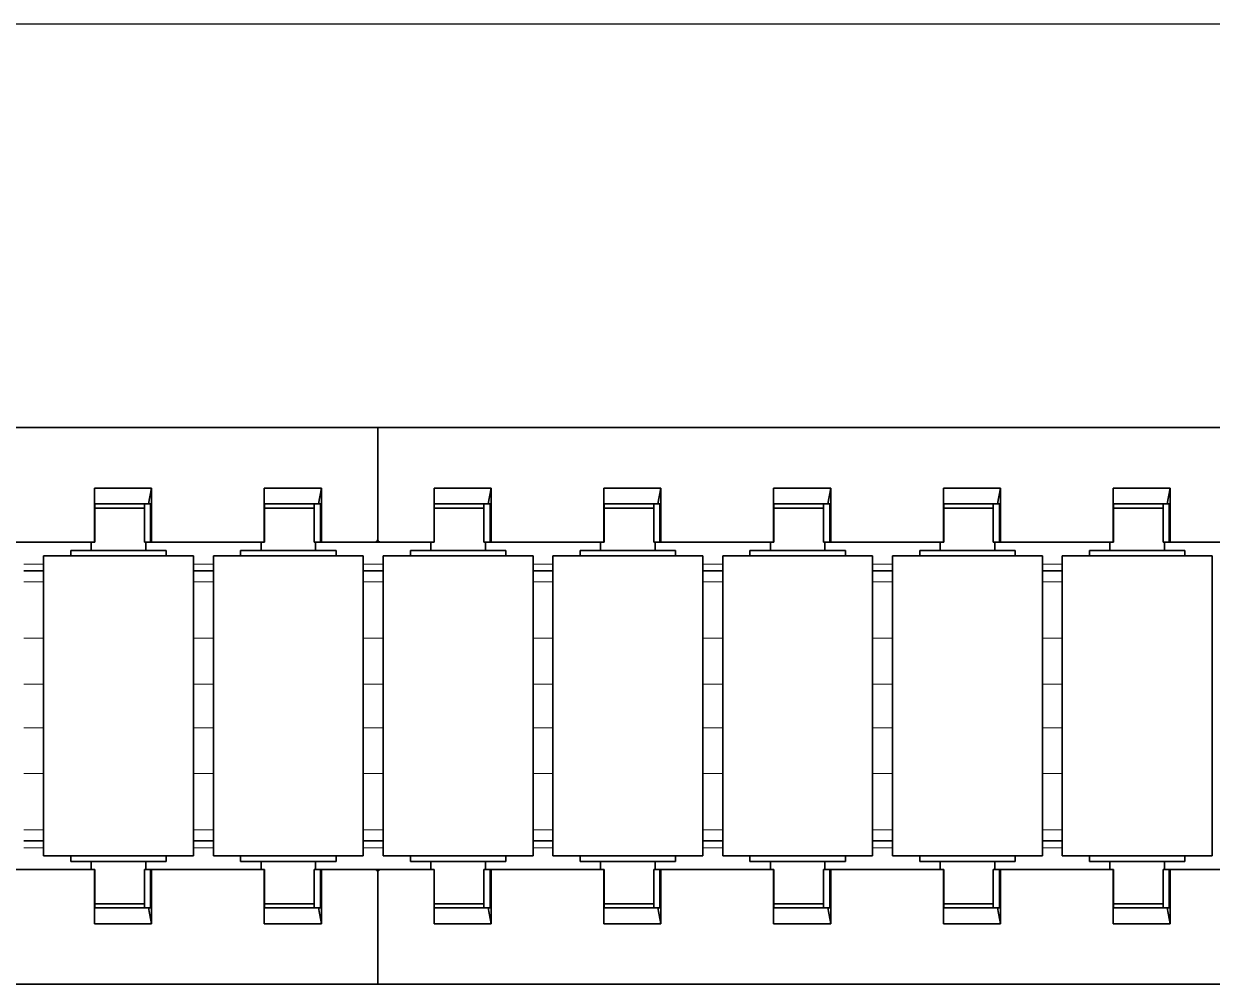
# Model space of a CAD drawing. Header units: inches. Extents: x 185496 to 352137, y 107182 to 179410.
# Drawn here: x 237780.7 to 237867.9, y 165834.1 to 165904.5 of the extents above; entities that cross this region are included whole.
import ezdxf

# ---------------------------------------------------------------- set-up
doc = ezdxf.new("R2010")
doc.units = ezdxf.units.IN
doc.header["$MEASUREMENT"] = 0

# ---------------------------------------------------------------- blocks, each defined once
blk = doc.blocks.new('liaojia')
at = {"color": 7, "lineweight": 35, "ltscale": 0.249049}
for p, q in [((799665.874, -279944.323), (799665.874, -280043.943)), ((799706.674, -280043.943), (799706.674, -279944.323)), ((799665.874, -280043.943), (799665.874, -280143.562)), ((799706.674, -280143.562), (799706.674, -280043.943))]:
    blk.add_line(p, q, dxfattribs=at)
at = {"color": 7, "lineweight": 35, "ltscale": 0.020671}
for p, q in [((799674.274, -279977.546), (799674.274, -279985.815)), ((799698.274, -279985.815), (799698.274, -279977.546)), ((799674.274, -279989.999), (799674.274, -279998.267)), ((799698.274, -279998.267), (799698.274, -279989.999)), ((799674.274, -280002.451), (799674.274, -280010.719)), ((799698.274, -280010.719), (799698.274, -280002.451)), ((799674.274, -280014.904), (799674.274, -280023.172)), ((799698.274, -280023.172), (799698.274, -280014.904)), ((799674.274, -280027.356), (799674.274, -280035.624)), ((799698.274, -280035.624), (799698.274, -280027.356)), ((799674.274, -280052.261), (799674.274, -280060.529)), ((799698.274, -280060.529), (799698.274, -280052.261)), ((799674.274, -280064.713), (799674.274, -280072.982)), ((799698.274, -280072.982), (799698.274, -280064.713))]:
    blk.add_line(p, q, dxfattribs=at)
at = {"color": 7, "lineweight": 35, "ltscale": 0.012551}
for p, q in [((799675.274, -279987.758), (799675.274, -279982.738)), ((799697.274, -279982.738), (799697.274, -279987.758)), ((799675.274, -280025.116), (799675.274, -280020.095)), ((799697.274, -280020.095), (799697.274, -280025.116)), ((799675.274, -280050.021), (799675.274, -280045)), ((799697.274, -280045), (799697.274, -280050.021))]:
    blk.add_line(p, q, dxfattribs=at)
at = {"color": 7, "lineweight": 35, "ltscale": 0.055}
for p, q in [((799675.274, -279982.738), (799697.274, -279982.738)), ((799675.274, -279993.738), (799697.274, -279993.738)), ((799675.274, -279995.19), (799697.274, -279995.19)), ((799675.274, -280006.19), (799697.274, -280006.19)), ((799675.274, -280007.643), (799697.274, -280007.643)), ((799675.274, -280018.643), (799697.274, -280018.643)), ((799675.274, -280020.095), (799697.274, -280020.095)), ((799675.274, -280031.095), (799697.274, -280031.095)), ((799675.274, -280032.548), (799697.274, -280032.548)), ((799675.274, -280043.548), (799697.274, -280043.548)), ((799675.274, -280045), (799697.274, -280045)), ((799675.274, -280056), (799697.274, -280056)), ((799675.274, -280057.452), (799697.274, -280057.452)), ((799675.274, -280068.452), (799697.274, -280068.452))]:
    blk.add_line(p, q, dxfattribs=at)
at = {"color": 7, "lineweight": 35, "ltscale": 0.007987}
for p, q in [((799674.874, -279987.933), (799674.874, -279984.738)), ((799697.674, -279987.933), (799697.674, -279984.738)), ((799674.874, -280000.385), (799674.874, -279997.19)), ((799697.674, -280000.385), (799697.674, -279997.19)), ((799674.874, -280012.838), (799674.874, -280009.643)), ((799697.674, -280012.838), (799697.674, -280009.643)), ((799674.874, -280025.29), (799674.874, -280022.095)), ((799697.674, -280025.29), (799697.674, -280022.095)), ((799674.874, -280037.743), (799674.874, -280034.548)), ((799697.674, -280037.743), (799697.674, -280034.548)), ((799674.874, -280050.195), (799674.874, -280047)), ((799697.674, -280050.195), (799697.674, -280047)), ((799674.874, -280062.647), (799674.874, -280059.452)), ((799697.674, -280062.647), (799697.674, -280059.452))]:
    blk.add_line(p, q, dxfattribs=at)
at = {"color": 7, "lineweight": 35, "ltscale": 0.000999832}
for p, q in [((799674.874, -279984.738), (799675.274, -279984.738)), ((799674.874, -279991.738), (799675.274, -279991.738)), ((799674.874, -279997.19), (799675.274, -279997.19)), ((799674.874, -280004.19), (799675.274, -280004.19)), ((799674.874, -280009.643), (799675.274, -280009.643)), ((799674.874, -280016.643), (799675.274, -280016.643)), ((799674.874, -280022.095), (799675.274, -280022.095)), ((799674.874, -280029.095), (799675.274, -280029.095)), ((799674.874, -280034.548), (799675.274, -280034.548)), ((799674.874, -280041.548), (799675.274, -280041.548)), ((799674.874, -280047), (799675.274, -280047)), ((799674.874, -280054), (799675.274, -280054)), ((799674.874, -280059.452), (799675.274, -280059.452)), ((799674.874, -280066.452), (799675.274, -280066.452))]:
    blk.add_line(p, q, dxfattribs=at)
at = {"color": 7, "lineweight": 35, "ltscale": 0.001}
for p, q in [((799697.274, -279984.738), (799697.674, -279984.738)), ((799697.274, -279991.738), (799697.674, -279991.738)), ((799697.274, -279997.19), (799697.674, -279997.19)), ((799697.274, -280004.19), (799697.674, -280004.19)), ((799697.274, -280009.643), (799697.674, -280009.643)), ((799697.274, -280016.643), (799697.674, -280016.643)), ((799697.274, -280022.095), (799697.674, -280022.095)), ((799697.274, -280029.095), (799697.674, -280029.095)), ((799697.274, -280034.548), (799697.674, -280034.548)), ((799697.274, -280041.548), (799697.674, -280041.548)), ((799697.274, -280047), (799697.674, -280047)), ((799697.274, -280054), (799697.674, -280054)), ((799697.274, -280059.452), (799697.674, -280059.452)), ((799697.274, -280066.452), (799697.674, -280066.452))]:
    blk.add_line(p, q, dxfattribs=at)
at = {"color": 7, "lineweight": 35, "ltscale": 0.002965}
for p, q in [((799670.309, -279985.815), (799671.474, -279986.033)), ((799701.074, -279986.033), (799702.24, -279985.815)), ((799670.309, -279998.267), (799671.474, -279998.485)), ((799701.074, -279998.485), (799702.24, -279998.267)), ((799670.309, -280010.719), (799671.474, -280010.937)), ((799701.074, -280010.937), (799702.24, -280010.719)), ((799670.309, -280023.172), (799671.474, -280023.39)), ((799701.074, -280023.39), (799702.24, -280023.172)), ((799670.309, -280035.624), (799671.474, -280035.842)), ((799701.074, -280035.842), (799702.24, -280035.624)), ((799670.309, -280048.077), (799671.474, -280048.295)), ((799701.074, -280048.295), (799702.24, -280048.077)), ((799670.309, -280060.529), (799671.474, -280060.747)), ((799701.074, -280060.747), (799702.24, -280060.529))]:
    blk.add_line(p, q, dxfattribs=at)
at = {"color": 7, "lineweight": 35, "ltscale": 0.009914}
for p, q in [((799670.309, -279985.815), (799674.274, -279985.815)), ((799698.274, -279985.815), (799702.24, -279985.815)), ((799674.274, -279989.999), (799670.309, -279989.999)), ((799702.24, -279989.999), (799698.274, -279989.999)), ((799670.309, -279998.267), (799674.274, -279998.267)), ((799698.274, -279998.267), (799702.24, -279998.267)), ((799674.274, -280002.451), (799670.309, -280002.451)), ((799702.24, -280002.451), (799698.274, -280002.451)), ((799670.309, -280010.719), (799674.274, -280010.719)), ((799698.274, -280010.719), (799702.24, -280010.719)), ((799674.274, -280014.904), (799670.309, -280014.904)), ((799702.24, -280014.904), (799698.274, -280014.904)), ((799670.309, -280023.172), (799674.274, -280023.172)), ((799698.274, -280023.172), (799702.24, -280023.172)), ((799674.274, -280027.356), (799670.309, -280027.356)), ((799702.24, -280027.356), (799698.274, -280027.356)), ((799670.309, -280035.624), (799674.274, -280035.624)), ((799698.274, -280035.624), (799702.24, -280035.624)), ((799674.274, -280039.808), (799670.309, -280039.808)), ((799702.24, -280039.808), (799698.274, -280039.808)), ((799670.309, -280048.077), (799674.274, -280048.077)), ((799698.274, -280048.077), (799702.24, -280048.077)), ((799674.274, -280052.261), (799670.309, -280052.261)), ((799702.24, -280052.261), (799698.274, -280052.261)), ((799670.309, -280060.529), (799674.274, -280060.529)), ((799698.274, -280060.529), (799702.24, -280060.529)), ((799674.274, -280064.713), (799670.309, -280064.713)), ((799702.24, -280064.713), (799698.274, -280064.713))]:
    blk.add_line(p, q, dxfattribs=at)
at = {"color": 7, "lineweight": 35, "ltscale": 0.01046}
for p, q in [((799670.309, -279989.999), (799670.309, -279985.815)), ((799702.24, -279985.815), (799702.24, -279989.999)), ((799670.309, -280002.451), (799670.309, -279998.267)), ((799702.24, -279998.267), (799702.24, -280002.451)), ((799670.309, -280014.904), (799670.309, -280010.719)), ((799702.24, -280010.719), (799702.24, -280014.904)), ((799670.309, -280027.356), (799670.309, -280023.172)), ((799702.24, -280023.172), (799702.24, -280027.356)), ((799670.309, -280039.808), (799670.309, -280035.624)), ((799702.24, -280035.624), (799702.24, -280039.808)), ((799670.309, -280052.261), (799670.309, -280048.077)), ((799702.24, -280048.077), (799702.24, -280052.261)), ((799670.309, -280064.713), (799670.309, -280060.529)), ((799702.24, -280060.529), (799702.24, -280064.713))]:
    blk.add_line(p, q, dxfattribs=at)
at = {"color": 7, "lineweight": 35, "ltscale": 0.007}
for p, q in [((799671.474, -279985.89), (799674.274, -279985.89)), ((799671.474, -279986.345), (799674.274, -279986.345)), ((799698.274, -279985.89), (799701.074, -279985.89)), ((799701.074, -279986.345), (799698.274, -279986.345)), ((799671.474, -279989.982), (799674.274, -279989.982)), ((799701.074, -279989.982), (799698.274, -279989.982)), ((799671.474, -279998.342), (799674.274, -279998.342)), ((799671.474, -279998.797), (799674.274, -279998.797)), ((799698.274, -279998.342), (799701.074, -279998.342)), ((799701.074, -279998.797), (799698.274, -279998.797)), ((799671.474, -280002.435), (799674.274, -280002.435)), ((799701.074, -280002.435), (799698.274, -280002.435)), ((799671.474, -280010.795), (799674.274, -280010.795)), ((799698.274, -280010.795), (799701.074, -280010.795)), ((799671.474, -280011.25), (799674.274, -280011.25)), ((799701.074, -280011.25), (799698.274, -280011.25)), ((799671.474, -280014.887), (799674.274, -280014.887)), ((799701.074, -280014.887), (799698.274, -280014.887)), ((799671.474, -280023.247), (799674.274, -280023.247)), ((799698.274, -280023.247), (799701.074, -280023.247)), ((799671.474, -280023.702), (799674.274, -280023.702)), ((799701.074, -280023.702), (799698.274, -280023.702)), ((799671.474, -280027.339), (799674.274, -280027.339)), ((799701.074, -280027.339), (799698.274, -280027.339)), ((799671.474, -280035.7), (799674.274, -280035.7)), ((799671.474, -280036.155), (799674.274, -280036.155)), ((799698.274, -280035.7), (799701.074, -280035.7)), ((799701.074, -280036.155), (799698.274, -280036.155)), ((799671.474, -280039.792), (799674.274, -280039.792)), ((799698.274, -280039.792), (799701.074, -280039.792)), ((799671.474, -280048.152), (799674.274, -280048.152)), ((799698.274, -280048.152), (799701.074, -280048.152)), ((799674.274, -280048.607), (799671.474, -280048.607)), ((799701.074, -280048.607), (799698.274, -280048.607)), ((799671.474, -280052.244), (799674.274, -280052.244)), ((799701.074, -280052.244), (799698.274, -280052.244)), ((799671.474, -280060.604), (799674.274, -280060.604)), ((799698.274, -280060.604), (799701.074, -280060.604)), ((799671.474, -280061.059), (799674.274, -280061.059)), ((799701.074, -280061.059), (799698.274, -280061.059)), ((799671.474, -280064.697), (799674.274, -280064.697)), ((799701.074, -280064.697), (799698.274, -280064.697))]:
    blk.add_line(p, q, dxfattribs=at)
at = {"color": 7, "lineweight": 35, "ltscale": 0.000893784}
for p, q in [((799671.474, -279986.247), (799671.474, -279985.89)), ((799701.074, -279985.89), (799701.074, -279986.247)), ((799671.474, -280048.509), (799671.474, -280048.152)), ((799701.074, -280048.152), (799701.074, -280048.509))]:
    blk.add_line(p, q, dxfattribs=at)
at = {"color": 7, "lineweight": 35, "ltscale": 0.000356865}
for p, q in [((799671.474, -279986.033), (799671.474, -279985.89)), ((799671.474, -279998.485), (799671.474, -279998.342)), ((799671.474, -280010.937), (799671.474, -280010.795)), ((799671.474, -280035.842), (799671.474, -280035.7)), ((799671.474, -280048.295), (799671.474, -280048.152)), ((799671.474, -280060.747), (799671.474, -280060.604))]:
    blk.add_line(p, q, dxfattribs=at)
at = {"color": 7, "lineweight": 35, "ltscale": 0.000536919}
for p, q in [((799671.474, -279986.033), (799671.474, -279986.247)), ((799671.474, -280023.39), (799671.474, -280023.605)), ((799671.474, -280048.509), (799671.474, -280048.295))]:
    blk.add_line(p, q, dxfattribs=at)
at = {"color": 7, "lineweight": 35, "ltscale": 0.009386}
for p, q in [((799671.474, -279986.247), (799671.474, -279990.002)), ((799701.074, -279990.002), (799701.074, -279986.247)), ((799671.474, -279998.7), (799671.474, -280002.454)), ((799701.074, -280002.454), (799701.074, -279998.7)), ((799671.474, -280011.152), (799671.474, -280014.907)), ((799701.074, -280014.907), (799701.074, -280011.152)), ((799671.474, -280023.605), (799671.474, -280027.359)), ((799701.074, -280027.359), (799701.074, -280023.605)), ((799671.474, -280036.057), (799671.474, -280039.811)), ((799701.074, -280039.811), (799701.074, -280036.057)), ((799671.474, -280048.509), (799671.474, -280052.264)), ((799701.074, -280052.264), (799701.074, -280048.509)), ((799671.474, -280060.962), (799671.474, -280064.716)), ((799701.074, -280064.716), (799701.074, -280060.962))]:
    blk.add_line(p, q, dxfattribs=at)
at = {"color": 7, "lineweight": 35, "ltscale": 0.005168}
for p, q in [((799671.774, -279988.412), (799671.774, -279986.345)), ((799671.774, -280000.865), (799671.774, -279998.797)), ((799671.774, -280013.317), (799671.774, -280011.25)), ((799671.774, -280025.769), (799671.774, -280023.702)), ((799671.774, -280038.222), (799671.774, -280036.155)), ((799671.774, -280050.674), (799671.774, -280048.607)), ((799671.774, -280063.127), (799671.774, -280061.059))]:
    blk.add_line(p, q, dxfattribs=at)
at = {"color": 7, "lineweight": 35, "ltscale": 0.004297}
for p, q in [((799671.774, -279988.064), (799671.774, -279986.345)), ((799700.774, -279986.345), (799700.774, -279988.064)), ((799671.774, -280000.516), (799671.774, -279998.797)), ((799700.774, -279998.797), (799700.774, -280000.516)), ((799671.774, -280012.968), (799671.774, -280011.25)), ((799700.774, -280011.25), (799700.774, -280012.968)), ((799671.774, -280025.421), (799671.774, -280023.702)), ((799700.774, -280023.702), (799700.774, -280025.421)), ((799671.774, -280037.873), (799671.774, -280036.155)), ((799700.774, -280036.155), (799700.774, -280037.873)), ((799671.774, -280050.326), (799671.774, -280048.607)), ((799700.774, -280048.607), (799700.774, -280050.326)), ((799671.774, -280062.778), (799671.774, -280061.059)), ((799700.774, -280061.059), (799700.774, -280062.778))]:
    blk.add_line(p, q, dxfattribs=at)
at = {"color": 7, "lineweight": 35, "ltscale": 0.000187874}
for p, q in [((799674.274, -279985.89), (799674.274, -279985.815)), ((799698.274, -279985.89), (799698.274, -279985.815)), ((799674.274, -280010.795), (799674.274, -280010.719)), ((799698.274, -280010.795), (799698.274, -280010.719)), ((799674.274, -280035.7), (799674.274, -280035.624)), ((799698.274, -280035.7), (799698.274, -280035.624)), ((799674.274, -280048.152), (799674.274, -280048.077)), ((799698.274, -280048.152), (799698.274, -280048.077)), ((799674.274, -280060.604), (799674.274, -280060.529)), ((799698.274, -280060.604), (799698.274, -280060.529))]:
    blk.add_line(p, q, dxfattribs=at)
at = {"color": 7, "lineweight": 35, "ltscale": 0.001138}
for p, q in [((799674.274, -279985.89), (799674.274, -279986.345)), ((799698.274, -279986.345), (799698.274, -279985.89)), ((799674.274, -279998.342), (799674.274, -279998.797)), ((799698.274, -279998.797), (799698.274, -279998.342)), ((799674.274, -280010.795), (799674.274, -280011.25)), ((799698.274, -280011.25), (799698.274, -280010.795)), ((799674.274, -280023.247), (799674.274, -280023.702)), ((799698.274, -280023.702), (799698.274, -280023.247)), ((799674.274, -280035.7), (799674.274, -280036.155)), ((799698.274, -280036.155), (799698.274, -280035.7)), ((799674.274, -280048.152), (799674.274, -280048.607)), ((799698.274, -280048.607), (799698.274, -280048.152)), ((799674.274, -280060.604), (799674.274, -280061.059)), ((799698.274, -280061.059), (799698.274, -280060.604))]:
    blk.add_line(p, q, dxfattribs=at)
at = {"color": 7, "lineweight": 35, "ltscale": 0.0015}
for p, q in [((799674.274, -279986.238), (799674.874, -279986.238)), ((799697.674, -279986.238), (799698.274, -279986.238)), ((799674.274, -279990.238), (799674.874, -279990.238)), ((799697.674, -279990.238), (799698.274, -279990.238)), ((799674.274, -279998.69), (799674.874, -279998.69)), ((799697.674, -279998.69), (799698.274, -279998.69)), ((799674.274, -280002.69), (799674.874, -280002.69)), ((799697.674, -280002.69), (799698.274, -280002.69)), ((799674.274, -280011.143), (799674.874, -280011.143)), ((799697.674, -280011.143), (799698.274, -280011.143)), ((799674.274, -280015.143), (799674.874, -280015.143)), ((799697.674, -280015.143), (799698.274, -280015.143)), ((799674.274, -280023.595), (799674.874, -280023.595)), ((799697.674, -280023.595), (799698.274, -280023.595)), ((799674.274, -280027.595), (799674.874, -280027.595)), ((799697.674, -280027.595), (799698.274, -280027.595)), ((799674.274, -280036.048), (799674.874, -280036.048)), ((799697.674, -280036.048), (799698.274, -280036.048)), ((799674.274, -280040.048), (799674.874, -280040.048)), ((799697.674, -280040.048), (799698.274, -280040.048)), ((799674.274, -280048.5), (799674.874, -280048.5)), ((799697.674, -280048.5), (799698.274, -280048.5)), ((799674.274, -280052.5), (799674.874, -280052.5)), ((799697.674, -280052.5), (799698.274, -280052.5)), ((799674.274, -280060.952), (799674.874, -280060.952)), ((799697.674, -280060.952), (799698.274, -280060.952)), ((799674.274, -280064.952), (799674.874, -280064.952)), ((799697.674, -280064.952), (799698.274, -280064.952))]:
    blk.add_line(p, q, dxfattribs=at)
at = {"color": 7, "lineweight": 35, "ltscale": 0.000243759}
for p, q in [((799701.074, -279986.345), (799701.074, -279986.247)), ((799701.074, -280023.702), (799701.074, -280023.605)), ((799701.074, -280048.607), (799701.074, -280048.509))]:
    blk.add_line(p, q, dxfattribs=at)
at = {"color": 7, "lineweight": 13, "ltscale": 0.009093}
for p, q in [((799701.074, -279989.982), (799701.074, -279986.345)), ((799701.074, -280002.435), (799701.074, -279998.797)), ((799701.074, -280014.887), (799701.074, -280011.25)), ((799701.074, -280027.339), (799701.074, -280023.702)), ((799701.074, -280039.792), (799701.074, -280036.155)), ((799701.074, -280052.244), (799701.074, -280048.607)), ((799701.074, -280064.697), (799701.074, -280061.059))]:
    blk.add_line(p, q, dxfattribs=at)
at = {"color": 7, "lineweight": 35, "ltscale": 0.004796}
for p, q in [((799671.774, -279989.982), (799671.774, -279988.064)), ((799700.774, -279988.064), (799700.774, -279989.982)), ((799671.774, -280002.435), (799671.774, -280000.516)), ((799700.774, -280000.516), (799700.774, -280002.435)), ((799671.774, -280014.887), (799671.774, -280012.968)), ((799700.774, -280012.968), (799700.774, -280014.887)), ((799671.774, -280027.339), (799671.774, -280025.421)), ((799700.774, -280025.421), (799700.774, -280027.339)), ((799671.774, -280039.792), (799671.774, -280037.873)), ((799700.774, -280037.873), (799700.774, -280039.792)), ((799671.774, -280052.244), (799671.774, -280050.326)), ((799700.774, -280050.326), (799700.774, -280052.244)), ((799671.774, -280064.697), (799671.774, -280062.778)), ((799700.774, -280062.778), (799700.774, -280064.697))]:
    blk.add_line(p, q, dxfattribs=at)
at = {"color": 7, "lineweight": 35, "ltscale": 0.003925}
for p, q in [((799671.774, -279989.982), (799671.774, -279988.412)), ((799671.774, -280002.435), (799671.774, -280000.865)), ((799671.774, -280014.887), (799671.774, -280013.317)), ((799671.774, -280027.339), (799671.774, -280025.769)), ((799671.774, -280039.792), (799671.774, -280038.222)), ((799671.774, -280052.244), (799671.774, -280050.674)), ((799671.774, -280064.697), (799671.774, -280063.127))]:
    blk.add_line(p, q, dxfattribs=at)
at = {"color": 7, "lineweight": 35, "ltscale": 0.009513}
for p, q in [((799674.874, -279987.933), (799674.874, -279991.738)), ((799697.674, -279991.738), (799697.674, -279987.933)), ((799674.874, -280000.385), (799674.874, -280004.19)), ((799697.674, -280004.19), (799697.674, -280000.385)), ((799674.874, -280012.838), (799674.874, -280016.643)), ((799697.674, -280016.643), (799697.674, -280012.838)), ((799674.874, -280025.29), (799674.874, -280029.095)), ((799697.674, -280029.095), (799697.674, -280025.29)), ((799674.874, -280037.743), (799674.874, -280041.548)), ((799697.674, -280041.548), (799697.674, -280037.743)), ((799674.874, -280050.195), (799674.874, -280054)), ((799697.674, -280054), (799697.674, -280050.195)), ((799674.874, -280062.647), (799674.874, -280066.452)), ((799697.674, -280066.452), (799697.674, -280062.647))]:
    blk.add_line(p, q, dxfattribs=at)
at = {"color": 7, "lineweight": 35, "ltscale": 0.014948}
for p, q in [((799675.274, -279993.738), (799675.274, -279987.758)), ((799697.274, -279987.758), (799697.274, -279993.738)), ((799675.274, -280006.19), (799675.274, -280000.211)), ((799697.274, -280000.211), (799697.274, -280006.19)), ((799675.274, -280018.643), (799675.274, -280012.663)), ((799697.274, -280012.663), (799697.274, -280018.643)), ((799675.274, -280031.095), (799675.274, -280025.116)), ((799697.274, -280025.116), (799697.274, -280031.095)), ((799675.274, -280043.548), (799675.274, -280037.568)), ((799697.274, -280037.568), (799697.274, -280043.548)), ((799675.274, -280056), (799675.274, -280050.021)), ((799697.274, -280050.021), (799697.274, -280056)), ((799675.274, -280068.452), (799675.274, -280062.473)), ((799697.274, -280062.473), (799697.274, -280068.452))]:
    blk.add_line(p, q, dxfattribs=at)
at = {"color": 7, "lineweight": 35, "ltscale": 4.15802e-05}
for p, q in [((799674.274, -279989.982), (799674.274, -279989.999)), ((799698.274, -279989.999), (799698.274, -279989.982)), ((799701.074, -279989.982), (799701.074, -279989.999)), ((799674.274, -280052.244), (799674.274, -280052.261)), ((799698.274, -280052.261), (799698.274, -280052.244)), ((799701.074, -280052.244), (799701.074, -280052.261))]:
    blk.add_line(p, q, dxfattribs=at)
at = {"color": 7, "lineweight": 13, "ltscale": 0.003631}
for p, q in [((799675.874, -279995.19), (799675.874, -279993.738)), ((799677.186, -279995.19), (799677.186, -279993.738)), ((799681.312, -279995.19), (799681.312, -279993.738)), ((799684.671, -279995.19), (799684.671, -279993.738)), ((799687.878, -279995.19), (799687.878, -279993.738)), ((799691.236, -279995.19), (799691.236, -279993.738)), ((799695.362, -279995.19), (799695.362, -279993.738)), ((799696.674, -279995.19), (799696.674, -279993.738)), ((799675.874, -280007.643), (799675.874, -280006.19)), ((799677.186, -280007.643), (799677.186, -280006.19)), ((799681.312, -280007.643), (799681.312, -280006.19)), ((799684.671, -280007.643), (799684.671, -280006.19)), ((799687.878, -280007.643), (799687.878, -280006.19)), ((799691.236, -280007.643), (799691.236, -280006.19)), ((799695.362, -280007.643), (799695.362, -280006.19)), ((799696.674, -280007.643), (799696.674, -280006.19)), ((799675.874, -280020.095), (799675.874, -280018.643)), ((799677.186, -280020.095), (799677.186, -280018.643)), ((799681.312, -280020.095), (799681.312, -280018.643)), ((799684.671, -280020.095), (799684.671, -280018.643)), ((799687.878, -280020.095), (799687.878, -280018.643)), ((799691.236, -280020.095), (799691.236, -280018.643)), ((799695.362, -280020.095), (799695.362, -280018.643)), ((799696.674, -280020.095), (799696.674, -280018.643)), ((799675.874, -280032.548), (799675.874, -280031.095)), ((799677.186, -280032.548), (799677.186, -280031.095)), ((799681.312, -280032.548), (799681.312, -280031.095)), ((799684.671, -280032.548), (799684.671, -280031.095)), ((799687.878, -280032.548), (799687.878, -280031.095)), ((799691.236, -280032.548), (799691.236, -280031.095)), ((799695.362, -280032.548), (799695.362, -280031.095)), ((799696.674, -280032.548), (799696.674, -280031.095)), ((799675.874, -280045), (799675.874, -280043.548)), ((799677.186, -280045), (799677.186, -280043.548)), ((799681.312, -280045), (799681.312, -280043.548)), ((799684.671, -280045), (799684.671, -280043.548)), ((799687.878, -280045), (799687.878, -280043.548)), ((799691.236, -280045), (799691.236, -280043.548)), ((799695.362, -280045), (799695.362, -280043.548)), ((799696.674, -280045), (799696.674, -280043.548)), ((799675.874, -280057.452), (799675.874, -280056)), ((799677.186, -280057.452), (799677.186, -280056)), ((799681.312, -280057.452), (799681.312, -280056)), ((799684.671, -280057.452), (799684.671, -280056)), ((799687.878, -280057.452), (799687.878, -280056)), ((799691.236, -280057.452), (799691.236, -280056)), ((799695.362, -280057.452), (799695.362, -280056)), ((799696.674, -280057.452), (799696.674, -280056)), ((799675.874, -280069.905), (799675.874, -280068.452)), ((799677.186, -280069.905), (799677.186, -280068.452)), ((799681.312, -280069.905), (799681.312, -280068.452)), ((799684.671, -280069.905), (799684.671, -280068.452)), ((799687.878, -280069.905), (799687.878, -280068.452)), ((799691.236, -280069.905), (799691.236, -280068.452)), ((799695.362, -280069.905), (799695.362, -280068.452)), ((799696.674, -280069.905), (799696.674, -280068.452))]:
    blk.add_line(p, q, dxfattribs=at)
at = {"color": 7, "lineweight": 35, "ltscale": 0.003631}
for p, q in [((799676.374, -279995.19), (799676.374, -279993.738)), ((799696.174, -279995.19), (799696.174, -279993.738)), ((799676.374, -280007.643), (799676.374, -280006.19)), ((799696.174, -280007.643), (799696.174, -280006.19)), ((799676.374, -280020.095), (799676.374, -280018.643)), ((799696.174, -280020.095), (799696.174, -280018.643)), ((799676.374, -280032.548), (799676.374, -280031.095)), ((799696.174, -280032.548), (799696.174, -280031.095)), ((799676.374, -280045), (799676.374, -280043.548)), ((799696.174, -280045), (799696.174, -280043.548)), ((799676.374, -280057.452), (799676.374, -280056)), ((799696.174, -280057.452), (799696.174, -280056)), ((799676.374, -280069.905), (799676.374, -280068.452)), ((799696.174, -280069.905), (799696.174, -280068.452))]:
    blk.add_line(p, q, dxfattribs=at)
at = {"color": 7, "lineweight": 35, "ltscale": 0.012552}
for p, q in [((799675.274, -280000.211), (799675.274, -279995.19)), ((799697.274, -279995.19), (799697.274, -280000.211)), ((799675.274, -280012.663), (799675.274, -280007.643)), ((799697.274, -280007.643), (799697.274, -280012.663)), ((799675.274, -280037.568), (799675.274, -280032.548)), ((799697.274, -280032.548), (799697.274, -280037.568)), ((799675.274, -280062.473), (799675.274, -280057.452)), ((799697.274, -280057.452), (799697.274, -280062.473))]:
    blk.add_line(p, q, dxfattribs=at)
at = {"color": 7, "lineweight": 35, "ltscale": 0.000893974}
for p, q in [((799671.474, -279998.7), (799671.474, -279998.342)), ((799701.074, -279998.342), (799701.074, -279998.7)), ((799671.474, -280011.152), (799671.474, -280010.795)), ((799701.074, -280010.795), (799701.074, -280011.152)), ((799671.474, -280023.605), (799671.474, -280023.247)), ((799701.074, -280023.247), (799701.074, -280023.605)), ((799671.474, -280036.057), (799671.474, -280035.7)), ((799701.074, -280035.7), (799701.074, -280036.057)), ((799671.474, -280060.962), (799671.474, -280060.604)), ((799701.074, -280060.604), (799701.074, -280060.962))]:
    blk.add_line(p, q, dxfattribs=at)
at = {"color": 7, "lineweight": 35, "ltscale": 0.000537109}
for p, q in [((799671.474, -279998.485), (799671.474, -279998.7)), ((799671.474, -280010.937), (799671.474, -280011.152)), ((799671.474, -280035.842), (799671.474, -280036.057)), ((799671.474, -280060.747), (799671.474, -280060.962))]:
    blk.add_line(p, q, dxfattribs=at)
at = {"color": 7, "lineweight": 35, "ltscale": 0.000187683}
for p, q in [((799674.274, -279998.342), (799674.274, -279998.267)), ((799698.274, -279998.342), (799698.274, -279998.267)), ((799674.274, -280023.247), (799674.274, -280023.172)), ((799698.274, -280023.247), (799698.274, -280023.172))]:
    blk.add_line(p, q, dxfattribs=at)
at = {"color": 7, "lineweight": 35, "ltscale": 0.000243568}
for p, q in [((799701.074, -279998.797), (799701.074, -279998.7)), ((799701.074, -280011.25), (799701.074, -280011.152)), ((799701.074, -280036.155), (799701.074, -280036.057)), ((799701.074, -280061.059), (799701.074, -280060.962))]:
    blk.add_line(p, q, dxfattribs=at)
at = {"color": 7, "lineweight": 35, "ltscale": 4.13895e-05}
for p, q in [((799674.274, -280002.435), (799674.274, -280002.451)), ((799698.274, -280002.451), (799698.274, -280002.435)), ((799701.074, -280002.435), (799701.074, -280002.451)), ((799674.274, -280014.887), (799674.274, -280014.904)), ((799698.274, -280014.904), (799698.274, -280014.887)), ((799701.074, -280014.887), (799701.074, -280014.904)), ((799674.274, -280027.339), (799674.274, -280027.356)), ((799698.274, -280027.356), (799698.274, -280027.339)), ((799701.074, -280027.339), (799701.074, -280027.356)), ((799674.274, -280039.792), (799674.274, -280039.808)), ((799698.274, -280039.808), (799698.274, -280039.792)), ((799701.074, -280039.808), (799701.074, -280039.792)), ((799674.274, -280064.697), (799674.274, -280064.713)), ((799698.274, -280064.713), (799698.274, -280064.697)), ((799701.074, -280064.697), (799701.074, -280064.713))]:
    blk.add_line(p, q, dxfattribs=at)
at = {"color": 7, "lineweight": 35, "ltscale": 0.000357056}
blk.add_line((799671.474, -280023.39), (799671.474, -280023.247), dxfattribs=at)
at = {"color": 7, "lineweight": 35, "ltscale": 0.009838}
for p, q in [((799674.274, -280039.808), (799674.274, -280043.743)), ((799698.274, -280043.743), (799698.274, -280039.808)), ((799674.274, -280044.142), (799674.274, -280048.077)), ((799698.274, -280048.077), (799698.274, -280044.142))]:
    blk.add_line(p, q, dxfattribs=at)
at = {"color": 7, "lineweight": 35, "ltscale": 0.00032692}
blk.add_line((799665.874, -280043.706), (799665.874, -280043.837), dxfattribs=at)
at = {"color": 7, "lineweight": 35, "ltscale": 0.0205}
for p, q in [((799665.874, -280043.943), (799674.074, -280043.943)), ((799674.074, -280043.943), (799665.874, -280043.943)), ((799698.474, -280043.943), (799706.674, -280043.943)), ((799706.674, -280043.943), (799698.474, -280043.943))]:
    blk.add_line(p, q, dxfattribs=at)
at = {"color": 7, "lineweight": 35, "ltscale": 0.000653648}
blk.add_line((799665.874, -280043.943), (799665.874, -280044.204), dxfattribs=at)
at = {"color": 7, "lineweight": 35, "ltscale": 0.000653458}
for p, q in [((799674.274, -280043.743), (799674.274, -280044.005)), ((799698.274, -280044.005), (799698.274, -280043.743))]:
    blk.add_line(p, q, dxfattribs=at)
at = {"color": 7, "lineweight": 35, "ltscale": 0.000336075}
blk.add_line((799674.274, -280044.006), (799674.274, -280044.14), dxfattribs=at)
at = {"color": 7, "lineweight": 35, "ltscale": 0.001377}
blk.add_line((799698.274, -280044.556), (799698.274, -280044.005), dxfattribs=at)
at = {"color": 7, "lineweight": 35, "ltscale": 0.000747108}
blk.add_line((799698.274, -280044.556), (799698.274, -280044.855), dxfattribs=at)
at = {"color": 7, "lineweight": 35, "ltscale": 0.00082798}
blk.add_line((799698.274, -280045.186), (799698.274, -280044.855), dxfattribs=at)
at = {"color": 7, "lineweight": 35}
for centre, start_param, end_param in [((799674.074, -280043.743), 4.712389, 6.283185), ((799674.074, -280044.142), 6.283185, 7.853982), ((799674.074, -280044.005), 5.932216, 6.283185), ((799698.474, -280043.743), 3.141593, 4.712389), ((799698.474, -280044.142), 1.570796, 3.141593), ((799698.474, -280044.005), 3.141593, 3.492593)]:
    blk.add_ellipse(centre, major_axis=(0.2, 0), ratio=0.996195, start_param=start_param, end_param=end_param, dxfattribs=at)

msp = doc.modelspace()

# ---------------------------------------------------------------- linework, layer by layer
at = {"color": 5, "ltscale": 100}
msp.add_line((237095.922, 165904.49, 276290.764), (243239.904, 165904.49), dxfattribs=at)

# ---------------------------------------------------------------- block references
at = {"color": 30, "rotation": 270}
msp.add_blockref('liaojia', (517850.647, 965540.764, 276290.764), dxfattribs=at)

doc.saveas('drawing.dxf')
